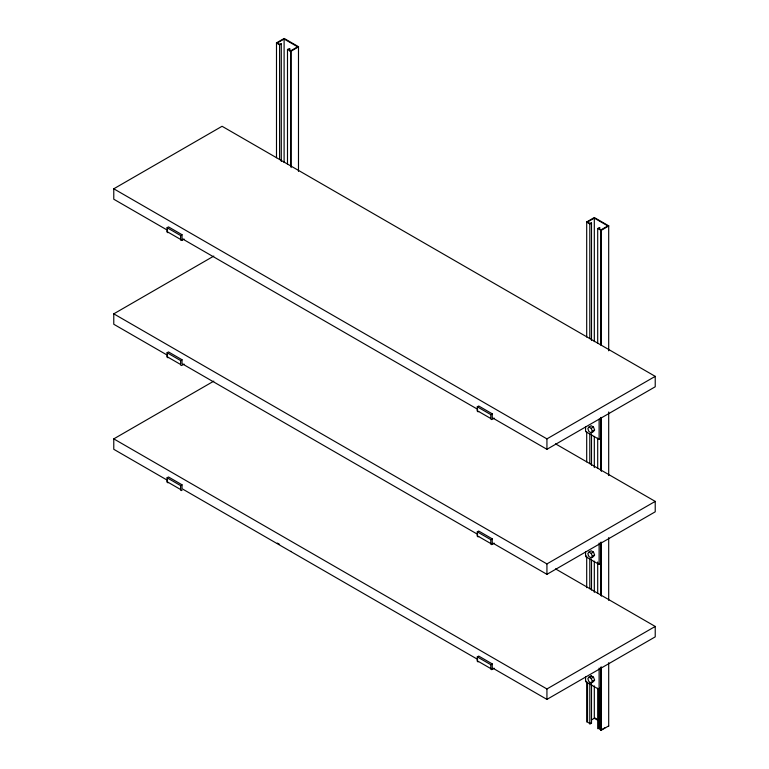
<?xml version="1.0" encoding="UTF-8"?>
<svg xmlns="http://www.w3.org/2000/svg" width="769" height="769" viewBox="0 0 769 769"><rect width="100%" height="100%" fill="white"/><g stroke="black" fill="none" stroke-linecap="round" stroke-linejoin="round"><path stroke-width="1.15" d="M588.948 427.045L587.824 428.641L588.948 431.553L591.207 432.851L593.466 431.553L594.591 429.948L593.466 427.045L591.207 425.738L588.948 427.045L591.207 428.343L592.341 431.246L591.207 432.851M588.948 552.084L587.824 553.69L588.948 556.593L591.207 557.9L593.466 556.593L594.591 554.987L593.466 552.084L591.207 550.777L588.948 552.084L591.207 553.382L592.341 556.295L591.207 557.9M588.948 677.124L587.824 678.729L588.948 681.642L591.207 682.939L593.466 681.642L594.591 680.036L593.466 677.124L591.207 675.826L588.948 677.124L591.207 678.431L592.341 681.334L591.207 682.939M590.083 677.431L591.207 675.826M600.8 667.367L600.8 730.483L608.692 725.926M597.696 343.147L597.696 228.518L601.185 230.373L608.808 225.913L594.312 217.54L586.584 222.01L589.804 223.962L591.496 222.981L591.496 340.532M586.699 722.014L586.699 681.238M608.692 726.253L608.692 662.676M289.75 51.177L289.75 48.774L288.615 49.427L290.874 50.725L297.641 46.822L284.107 39.008L277.34 42.91L279.599 44.218L281.291 43.891L281.291 161.432M287.491 164.047L287.491 49.427L290.98 51.273L298.593 46.765L284.213 38.46L276.379 42.91L279.599 44.871L281.291 43.891M287.491 49.427L289.75 48.774M167.45 230.21L113.774 199.219L113.774 188.799L222.068 126.279L655.226 376.358L655.226 386.778L546.932 449.298L492.227 417.711L492.227 413.809L478.693 405.994L477.28 406.801L477.28 410.713A1.99 1.153 -60 0 0 478.693 411.521M168.123 232.584A1.99 1.153 -60 0 1 167.075 231.613L167.075 227.711L168.488 226.893L182.022 234.708L182.022 238.621L477.655 409.3M167.075 227.711L180.609 235.525L182.022 234.708M167.075 231.613L182.022 240.245L184.099 239.044M167.45 355.249L113.774 324.258L113.774 313.839L213.811 256.077M168.488 357.47A1.99 1.153 -60 0 1 167.075 356.662L167.075 352.75L168.488 351.933L182.022 359.748L182.022 363.66L477.655 534.34M167.075 352.75L180.609 360.565L182.022 359.748M184.099 364.093L182.022 365.285A1.99 1.153 -60 0 1 180.609 364.477L167.075 356.662M167.45 480.289L113.774 449.298L113.774 438.878L213.811 381.126M597.696 228.518L599.387 227.547L599.955 227.874L598.82 228.518L601.079 229.825L607.846 225.913L594.312 218.098L587.545 222.01L589.804 223.308L591.496 222.981M168.488 482.519A1.99 1.153 -60 0 1 167.075 481.702L167.075 477.789L168.488 476.982L182.022 484.797L182.022 488.7L477.655 659.379M167.075 477.789L180.609 485.604L182.022 484.797M477.28 406.801L490.814 414.616L492.227 413.809M494.304 418.144L492.227 419.336A1.99 1.153 -60 0 1 490.814 418.528L477.28 410.713M113.774 188.799L546.932 438.878L655.226 376.358M591.207 428.343L593.466 427.045M592.341 431.246L594.591 429.948M585.565 426.814L585.565 431.553L599.109 439.368L600.512 438.551L600.512 418.413M478.693 536.57A1.99 1.153 -60 0 1 477.28 535.753L477.28 531.85L478.693 531.033L492.227 538.848L492.227 542.751L546.932 574.337L655.226 511.818L655.226 501.398L555.526 443.838M477.28 531.85L490.814 539.665L492.227 538.848M477.28 535.753L492.227 544.385L494.304 543.183M113.774 313.839L546.932 563.917L655.226 501.398M591.207 553.382L593.466 552.084M592.341 556.295L594.591 554.987M585.565 551.854L585.565 556.593L599.109 564.408L600.512 563.6L600.512 542.27M478.328 661.763A1.99 1.153 -60 0 1 477.28 660.792L477.28 656.889L478.693 656.072L492.227 663.887L492.227 667.8L546.932 699.386L655.226 636.867L655.226 626.447L555.526 568.887M477.28 656.889L490.814 664.704L492.227 663.887M477.28 660.792L492.227 669.424L494.304 668.232M113.774 438.878L546.932 688.966L655.226 626.447M591.207 678.431L593.466 677.124M592.341 681.334L594.591 680.036M585.565 676.903L585.565 681.642L599.109 689.457L600.512 688.639L600.512 667.319M591.409 719.947L594.312 718.275L598.176 720.505M591.496 683.574L591.496 723.158L589.804 724.129L589.804 682.699M602.05 729.435L604.943 727.762M291.153 551.392L290.595 551.392M592.341 430.9L593.466 431.553M594.591 717.785L596.609 718.948M590.928 722.831L591.496 723.158M277.34 543.087L279.599 544.385M589.804 723.485L587.545 722.178L587.545 682.593M601.079 729.992L598.82 728.695L598.82 689.111M167.075 481.702L181.051 489.776M608.692 225.75L608.692 350.818M608.692 411.992L608.692 475.569M608.692 537.608L608.692 600.31M601.358 230.316L601.358 345.464M601.358 417.423L601.358 471.397M601.358 542.164L601.358 596.148M601.358 666.915L601.358 730.483M600.8 230.316L600.8 344.935M600.8 417.442L600.8 469.974M600.8 542.481L600.8 595.023M599.387 688.13L599.387 727.714L597.696 728.695L597.696 688.197M599.109 419.23L599.109 439.368M599.109 543.087L599.109 564.408M599.109 668.126L599.109 689.457M597.696 438.08L597.696 468.186M597.696 561.966L597.696 593.226M594.312 218.098L594.312 341.647M594.312 436.398L594.312 467.59M594.312 561.139L594.312 592.332M594.312 685.89L594.312 718.275M591.496 434.091L591.496 465.274M591.496 560.034L591.496 590.015M589.804 223.962L589.804 338.581M589.804 433.524L589.804 463.63M589.804 558.563L589.804 588.669M586.699 221.847L586.699 336.995M586.699 431.745L586.699 461.833M586.699 555.833L586.699 587.679M546.932 438.878L546.932 449.298M546.932 563.917L546.932 574.337M546.932 688.966L546.932 699.386M490.814 414.616L490.814 418.528M490.814 539.665L490.814 543.568A1.99 1.153 -60 0 0 492.227 544.385M490.814 664.704L490.814 668.607A1.99 1.153 -60 0 0 492.227 669.424M298.487 46.659L298.487 171.4M291.153 51.215L291.153 167.565M290.595 51.215L290.595 165.835M284.107 39.008L284.107 162.547M279.599 44.871L279.599 159.491M276.494 43.074L276.494 157.703M180.609 235.525L180.609 239.428A1.99 1.153 -60 0 0 182.022 240.245M180.609 360.565L180.609 364.477M180.609 485.604L180.609 489.517A1.99 1.153 -60 0 0 182.022 490.334"/></g></svg>
